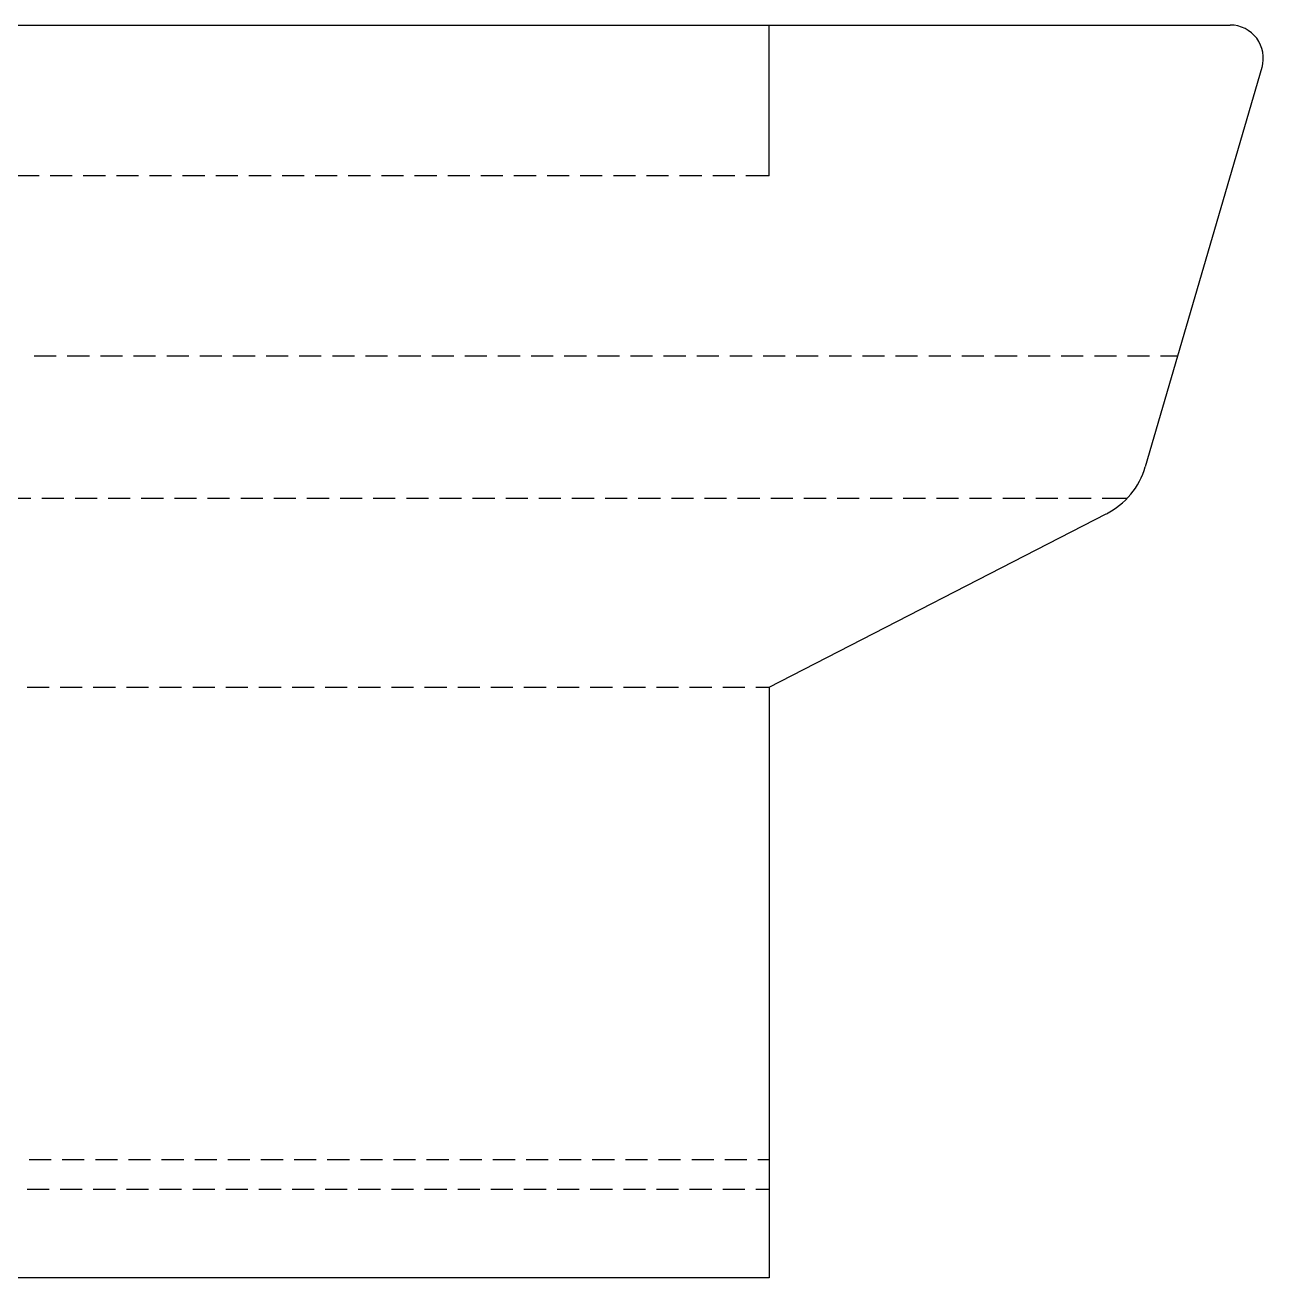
# Model space of a CAD drawing. Header units: millimetres. Extents: x -487 to 1870, y -1112 to 337.
# Drawn here: x 1513.2 to 1869.6, y -1017.1 to -656.8 of the extents above; entities that cross this region are included whole.
import ezdxf

# ---------------------------------------------------------------- set-up
doc = ezdxf.new("R2010")
doc.units = ezdxf.units.MM
doc.header["$MEASUREMENT"] = 0
doc.layers.add('Layer 1', color=7, linetype='Continuous')

msp = doc.modelspace()

# ---------------------------------------------------------------- linework, layer by layer
at = {"layer": 'Layer 1', "lineweight": 30}
for points in [[(1154.3446, -656.8616), (1154.3446, -656.8616), (1859.6391, -656.8616), (1859.6391, -656.8616)], [(1727.0935, -700.1898), (1727.0935, -700.1898), (1727.0935, -656.8616), (1727.0935, -656.8616)], [(1868.7831, -669.0536), (1868.7831, -669.0536), (1835.2128, -783.8405), (1835.2128, -783.8405)], [(1824.0693, -797.3852), (1829.4951, -794.5977), (1833.5375, -789.7037), (1835.25, -783.8491)], [(1727.0935, -847.1923), (1727.0935, -847.1923), (1824.0368, -797.3871), (1824.0368, -797.3871)], [(1727.0935, -847.1923), (1727.0935, -847.1923), (1727.0935, -1017.1183), (1727.0935, -1017.1183)], [(1727.0935, -1017.1183), (1727.0935, -1017.1183), (1154.3446, -1017.1183), (1154.3446, -1017.1183)]]:
    msp.add_open_spline(points, degree=3, dxfattribs=at)
msp.add_open_spline([(1868.8018, -669.053), (1869.6448, -666.1711), (1869.081, -663.0604), (1867.2803, -660.6576), (1865.4797, -658.2548), (1862.6524, -656.8405), (1859.6497, -656.8405)], degree=3, knots=[0, 0, 0, 0, 0.5, 0.5, 0.5, 1, 1, 1, 1], dxfattribs=at)
at = {"layer": 'Layer 1', "color": 5, "lineweight": 30}
for points in [[(1517.226, -700.1898), (1517.226, -700.1898), (1510.876, -700.1898), (1510.876, -700.1898)], [(1526.751, -700.1898), (1526.751, -700.1898), (1520.401, -700.1898), (1520.401, -700.1898)], [(1536.276, -700.1898), (1536.276, -700.1898), (1529.926, -700.1898), (1529.926, -700.1898)], [(1545.801, -700.1898), (1545.801, -700.1898), (1539.451, -700.1898), (1539.451, -700.1898)], [(1555.326, -700.1898), (1555.326, -700.1898), (1548.976, -700.1898), (1548.976, -700.1898)], [(1564.851, -700.1898), (1564.851, -700.1898), (1558.501, -700.1898), (1558.501, -700.1898)], [(1574.376, -700.1898), (1574.376, -700.1898), (1568.026, -700.1898), (1568.026, -700.1898)], [(1583.901, -700.1898), (1583.901, -700.1898), (1577.551, -700.1898), (1577.551, -700.1898)], [(1593.426, -700.1898), (1593.426, -700.1898), (1587.076, -700.1898), (1587.076, -700.1898)], [(1602.951, -700.1898), (1602.951, -700.1898), (1596.601, -700.1898), (1596.601, -700.1898)], [(1612.476, -700.1898), (1612.476, -700.1898), (1606.126, -700.1898), (1606.126, -700.1898)], [(1622.001, -700.1898), (1622.001, -700.1898), (1615.651, -700.1898), (1615.651, -700.1898)], [(1631.526, -700.1898), (1631.526, -700.1898), (1625.176, -700.1898), (1625.176, -700.1898)], [(1641.051, -700.1898), (1641.051, -700.1898), (1634.701, -700.1898), (1634.701, -700.1898)], [(1650.576, -700.1898), (1650.576, -700.1898), (1644.226, -700.1898), (1644.226, -700.1898)], [(1660.101, -700.1898), (1660.101, -700.1898), (1653.751, -700.1898), (1653.751, -700.1898)], [(1669.626, -700.1898), (1669.626, -700.1898), (1663.276, -700.1898), (1663.276, -700.1898)], [(1679.151, -700.1898), (1679.151, -700.1898), (1672.801, -700.1898), (1672.801, -700.1898)], [(1688.676, -700.1898), (1688.676, -700.1898), (1682.326, -700.1898), (1682.326, -700.1898)], [(1698.201, -700.1898), (1698.201, -700.1898), (1691.851, -700.1898), (1691.851, -700.1898)], [(1707.726, -700.1898), (1707.726, -700.1898), (1701.376, -700.1898), (1701.376, -700.1898)], [(1717.251, -700.1898), (1717.251, -700.1898), (1710.901, -700.1898), (1710.901, -700.1898)], [(1727.0935, -700.1898), (1727.0935, -700.1898), (1720.426, -700.1898), (1720.426, -700.1898)], [(1522.1578, -752.0481), (1522.1578, -752.0481), (1515.8078, -752.0481), (1515.8078, -752.0481)], [(1531.6828, -752.0481), (1531.6828, -752.0481), (1525.3328, -752.0481), (1525.3328, -752.0481)], [(1541.2078, -752.0481), (1541.2078, -752.0481), (1534.8578, -752.0481), (1534.8578, -752.0481)], [(1550.7328, -752.0481), (1550.7328, -752.0481), (1544.3828, -752.0481), (1544.3828, -752.0481)], [(1560.2578, -752.0481), (1560.2578, -752.0481), (1553.9078, -752.0481), (1553.9078, -752.0481)], [(1569.7828, -752.0481), (1569.7828, -752.0481), (1563.4328, -752.0481), (1563.4328, -752.0481)], [(1579.3078, -752.0481), (1579.3078, -752.0481), (1572.9578, -752.0481), (1572.9578, -752.0481)], [(1588.8328, -752.0481), (1588.8328, -752.0481), (1582.4828, -752.0481), (1582.4828, -752.0481)], [(1598.3578, -752.0481), (1598.3578, -752.0481), (1592.0078, -752.0481), (1592.0078, -752.0481)], [(1607.8828, -752.0481), (1607.8828, -752.0481), (1601.5328, -752.0481), (1601.5328, -752.0481)], [(1617.4078, -752.0481), (1617.4078, -752.0481), (1611.0578, -752.0481), (1611.0578, -752.0481)], [(1626.9328, -752.0481), (1626.9328, -752.0481), (1620.5828, -752.0481), (1620.5828, -752.0481)], [(1636.4578, -752.0481), (1636.4578, -752.0481), (1630.1078, -752.0481), (1630.1078, -752.0481)], [(1645.9828, -752.0481), (1645.9828, -752.0481), (1639.6328, -752.0481), (1639.6328, -752.0481)], [(1655.5078, -752.0481), (1655.5078, -752.0481), (1649.1578, -752.0481), (1649.1578, -752.0481)], [(1665.0328, -752.0481), (1665.0328, -752.0481), (1658.6828, -752.0481), (1658.6828, -752.0481)], [(1674.5578, -752.0481), (1674.5578, -752.0481), (1668.2078, -752.0481), (1668.2078, -752.0481)], [(1684.0828, -752.0481), (1684.0828, -752.0481), (1677.7328, -752.0481), (1677.7328, -752.0481)], [(1693.6078, -752.0481), (1693.6078, -752.0481), (1687.2578, -752.0481), (1687.2578, -752.0481)], [(1703.1328, -752.0481), (1703.1328, -752.0481), (1696.7828, -752.0481), (1696.7828, -752.0481)], [(1712.6578, -752.0481), (1712.6578, -752.0481), (1706.3078, -752.0481), (1706.3078, -752.0481)], [(1722.1828, -752.0481), (1722.1828, -752.0481), (1715.8328, -752.0481), (1715.8328, -752.0481)], [(1731.7078, -752.0481), (1731.7078, -752.0481), (1725.3578, -752.0481), (1725.3578, -752.0481)], [(1741.2328, -752.0481), (1741.2328, -752.0481), (1734.8828, -752.0481), (1734.8828, -752.0481)], [(1750.7578, -752.0481), (1750.7578, -752.0481), (1744.4078, -752.0481), (1744.4078, -752.0481)], [(1760.2828, -752.0481), (1760.2828, -752.0481), (1753.9328, -752.0481), (1753.9328, -752.0481)], [(1769.8078, -752.0481), (1769.8078, -752.0481), (1763.4578, -752.0481), (1763.4578, -752.0481)], [(1779.3328, -752.0481), (1779.3328, -752.0481), (1772.9828, -752.0481), (1772.9828, -752.0481)], [(1788.8578, -752.0481), (1788.8578, -752.0481), (1782.5078, -752.0481), (1782.5078, -752.0481)], [(1798.3828, -752.0481), (1798.3828, -752.0481), (1792.0328, -752.0481), (1792.0328, -752.0481)], [(1807.9078, -752.0481), (1807.9078, -752.0481), (1801.5578, -752.0481), (1801.5578, -752.0481)], [(1817.4328, -752.0481), (1817.4328, -752.0481), (1811.0828, -752.0481), (1811.0828, -752.0481)], [(1826.9578, -752.0481), (1826.9578, -752.0481), (1820.6078, -752.0481), (1820.6078, -752.0481)], [(1836.4828, -752.0481), (1836.4828, -752.0481), (1830.1328, -752.0481), (1830.1328, -752.0481)], [(1844.5261, -752.0481), (1844.5261, -752.0481), (1839.6578, -752.0481), (1839.6578, -752.0481)], [(1514.8553, -793.0268), (1514.8553, -793.0268), (1508.5053, -793.0268), (1508.5053, -793.0268)], [(1524.3803, -793.0268), (1524.3803, -793.0268), (1518.0303, -793.0268), (1518.0303, -793.0268)], [(1533.9053, -793.0268), (1533.9053, -793.0268), (1527.5553, -793.0268), (1527.5553, -793.0268)], [(1543.4303, -793.0268), (1543.4303, -793.0268), (1537.0803, -793.0268), (1537.0803, -793.0268)], [(1552.9553, -793.0268), (1552.9553, -793.0268), (1546.6053, -793.0268), (1546.6053, -793.0268)], [(1562.4803, -793.0268), (1562.4803, -793.0268), (1556.1303, -793.0268), (1556.1303, -793.0268)], [(1572.0053, -793.0268), (1572.0053, -793.0268), (1565.6553, -793.0268), (1565.6553, -793.0268)], [(1581.5303, -793.0268), (1581.5303, -793.0268), (1575.1803, -793.0268), (1575.1803, -793.0268)], [(1591.0553, -793.0268), (1591.0553, -793.0268), (1584.7053, -793.0268), (1584.7053, -793.0268)], [(1600.5803, -793.0268), (1600.5803, -793.0268), (1594.2303, -793.0268), (1594.2303, -793.0268)], [(1610.1053, -793.0268), (1610.1053, -793.0268), (1603.7553, -793.0268), (1603.7553, -793.0268)], [(1619.6303, -793.0268), (1619.6303, -793.0268), (1613.2803, -793.0268), (1613.2803, -793.0268)], [(1629.1553, -793.0268), (1629.1553, -793.0268), (1622.8053, -793.0268), (1622.8053, -793.0268)], [(1638.6803, -793.0268), (1638.6803, -793.0268), (1632.3303, -793.0268), (1632.3303, -793.0268)], [(1648.2053, -793.0268), (1648.2053, -793.0268), (1641.8553, -793.0268), (1641.8553, -793.0268)], [(1657.7303, -793.0268), (1657.7303, -793.0268), (1651.3803, -793.0268), (1651.3803, -793.0268)], [(1667.2553, -793.0268), (1667.2553, -793.0268), (1660.9053, -793.0268), (1660.9053, -793.0268)], [(1676.7803, -793.0268), (1676.7803, -793.0268), (1670.4303, -793.0268), (1670.4303, -793.0268)], [(1686.3053, -793.0268), (1686.3053, -793.0268), (1679.9553, -793.0268), (1679.9553, -793.0268)], [(1695.8303, -793.0268), (1695.8303, -793.0268), (1689.4803, -793.0268), (1689.4803, -793.0268)], [(1705.3553, -793.0268), (1705.3553, -793.0268), (1699.0053, -793.0268), (1699.0053, -793.0268)], [(1714.8803, -793.0268), (1714.8803, -793.0268), (1708.5303, -793.0268), (1708.5303, -793.0268)], [(1724.4053, -793.0268), (1724.4053, -793.0268), (1718.0553, -793.0268), (1718.0553, -793.0268)], [(1733.9303, -793.0268), (1733.9303, -793.0268), (1727.5803, -793.0268), (1727.5803, -793.0268)], [(1743.4553, -793.0268), (1743.4553, -793.0268), (1737.1053, -793.0268), (1737.1053, -793.0268)], [(1752.9803, -793.0268), (1752.9803, -793.0268), (1746.6303, -793.0268), (1746.6303, -793.0268)], [(1762.5053, -793.0268), (1762.5053, -793.0268), (1756.1553, -793.0268), (1756.1553, -793.0268)], [(1772.0303, -793.0268), (1772.0303, -793.0268), (1765.6803, -793.0268), (1765.6803, -793.0268)], [(1781.5553, -793.0268), (1781.5553, -793.0268), (1775.2053, -793.0268), (1775.2053, -793.0268)], [(1791.0803, -793.0268), (1791.0803, -793.0268), (1784.7303, -793.0268), (1784.7303, -793.0268)], [(1800.6053, -793.0268), (1800.6053, -793.0268), (1794.2553, -793.0268), (1794.2553, -793.0268)], [(1810.1303, -793.0268), (1810.1303, -793.0268), (1803.7803, -793.0268), (1803.7803, -793.0268)], [(1819.6553, -793.0268), (1819.6553, -793.0268), (1813.3053, -793.0268), (1813.3053, -793.0268)], [(1829.9, -793.0268), (1829.9, -793.0268), (1822.8303, -793.0268), (1822.8303, -793.0268)], [(1513.7546, -847.1923), (1513.7546, -847.1923), (1520.1046, -847.1923), (1520.1046, -847.1923)], [(1523.2796, -847.1923), (1523.2796, -847.1923), (1529.6296, -847.1923), (1529.6296, -847.1923)], [(1532.8046, -847.1923), (1532.8046, -847.1923), (1539.1546, -847.1923), (1539.1546, -847.1923)], [(1542.3296, -847.1923), (1542.3296, -847.1923), (1548.6796, -847.1923), (1548.6796, -847.1923)], [(1551.8546, -847.1923), (1551.8546, -847.1923), (1558.2046, -847.1923), (1558.2046, -847.1923)], [(1561.3796, -847.1923), (1561.3796, -847.1923), (1567.7296, -847.1923), (1567.7296, -847.1923)], [(1570.9046, -847.1923), (1570.9046, -847.1923), (1577.2546, -847.1923), (1577.2546, -847.1923)], [(1580.4296, -847.1923), (1580.4296, -847.1923), (1586.7796, -847.1923), (1586.7796, -847.1923)], [(1589.9546, -847.1923), (1589.9546, -847.1923), (1596.3046, -847.1923), (1596.3046, -847.1923)], [(1599.4796, -847.1923), (1599.4796, -847.1923), (1605.8296, -847.1923), (1605.8296, -847.1923)], [(1609.0046, -847.1923), (1609.0046, -847.1923), (1615.3546, -847.1923), (1615.3546, -847.1923)], [(1618.5296, -847.1923), (1618.5296, -847.1923), (1624.8796, -847.1923), (1624.8796, -847.1923)], [(1628.0546, -847.1923), (1628.0546, -847.1923), (1634.4046, -847.1923), (1634.4046, -847.1923)], [(1637.5796, -847.1923), (1637.5796, -847.1923), (1643.9296, -847.1923), (1643.9296, -847.1923)], [(1647.1046, -847.1923), (1647.1046, -847.1923), (1653.4546, -847.1923), (1653.4546, -847.1923)], [(1656.6296, -847.1923), (1656.6296, -847.1923), (1662.9796, -847.1923), (1662.9796, -847.1923)], [(1666.1546, -847.1923), (1666.1546, -847.1923), (1672.5046, -847.1923), (1672.5046, -847.1923)], [(1675.6796, -847.1923), (1675.6796, -847.1923), (1682.0296, -847.1923), (1682.0296, -847.1923)], [(1685.2046, -847.1923), (1685.2046, -847.1923), (1691.5546, -847.1923), (1691.5546, -847.1923)], [(1694.7296, -847.1923), (1694.7296, -847.1923), (1701.0796, -847.1923), (1701.0796, -847.1923)], [(1704.2546, -847.1923), (1704.2546, -847.1923), (1710.6046, -847.1923), (1710.6046, -847.1923)], [(1713.7796, -847.1923), (1713.7796, -847.1923), (1720.1296, -847.1923), (1720.1296, -847.1923)], [(1723.3046, -847.1923), (1723.3046, -847.1923), (1727.0935, -847.1923), (1727.0935, -847.1923)], [(1514.3473, -983.0611), (1514.3473, -983.0611), (1520.6973, -983.0611), (1520.6973, -983.0611)], [(1523.8723, -983.0611), (1523.8723, -983.0611), (1530.2223, -983.0611), (1530.2223, -983.0611)], [(1533.3973, -983.0611), (1533.3973, -983.0611), (1539.7473, -983.0611), (1539.7473, -983.0611)], [(1542.9223, -983.0611), (1542.9223, -983.0611), (1549.2723, -983.0611), (1549.2723, -983.0611)], [(1552.4473, -983.0611), (1552.4473, -983.0611), (1558.7973, -983.0611), (1558.7973, -983.0611)], [(1561.9723, -983.0611), (1561.9723, -983.0611), (1568.3223, -983.0611), (1568.3223, -983.0611)], [(1571.4973, -983.0611), (1571.4973, -983.0611), (1577.8473, -983.0611), (1577.8473, -983.0611)], [(1581.0223, -983.0611), (1581.0223, -983.0611), (1587.3723, -983.0611), (1587.3723, -983.0611)], [(1590.5473, -983.0611), (1590.5473, -983.0611), (1596.8973, -983.0611), (1596.8973, -983.0611)], [(1600.0723, -983.0611), (1600.0723, -983.0611), (1606.4223, -983.0611), (1606.4223, -983.0611)], [(1609.5973, -983.0611), (1609.5973, -983.0611), (1615.9473, -983.0611), (1615.9473, -983.0611)], [(1619.1223, -983.0611), (1619.1223, -983.0611), (1625.4723, -983.0611), (1625.4723, -983.0611)], [(1628.6473, -983.0611), (1628.6473, -983.0611), (1634.9973, -983.0611), (1634.9973, -983.0611)], [(1638.1723, -983.0611), (1638.1723, -983.0611), (1644.5223, -983.0611), (1644.5223, -983.0611)], [(1647.6973, -983.0611), (1647.6973, -983.0611), (1654.0473, -983.0611), (1654.0473, -983.0611)], [(1657.2223, -983.0611), (1657.2223, -983.0611), (1663.5723, -983.0611), (1663.5723, -983.0611)], [(1666.7473, -983.0611), (1666.7473, -983.0611), (1673.0973, -983.0611), (1673.0973, -983.0611)], [(1676.2723, -983.0611), (1676.2723, -983.0611), (1682.6223, -983.0611), (1682.6223, -983.0611)], [(1685.7973, -983.0611), (1685.7973, -983.0611), (1692.1473, -983.0611), (1692.1473, -983.0611)], [(1695.3223, -983.0611), (1695.3223, -983.0611), (1701.6723, -983.0611), (1701.6723, -983.0611)], [(1704.8473, -983.0611), (1704.8473, -983.0611), (1711.1973, -983.0611), (1711.1973, -983.0611)], [(1714.3723, -983.0611), (1714.3723, -983.0611), (1720.7223, -983.0611), (1720.7223, -983.0611)], [(1723.8973, -983.0611), (1723.8973, -983.0611), (1727.0935, -983.0611), (1727.0935, -983.0611)], [(1520.1046, -991.7183), (1520.1046, -991.7183), (1513.7546, -991.7183), (1513.7546, -991.7183)], [(1529.6296, -991.7183), (1529.6296, -991.7183), (1523.2796, -991.7183), (1523.2796, -991.7183)], [(1539.1546, -991.7183), (1539.1546, -991.7183), (1532.8046, -991.7183), (1532.8046, -991.7183)], [(1548.6796, -991.7183), (1548.6796, -991.7183), (1542.3296, -991.7183), (1542.3296, -991.7183)], [(1558.2046, -991.7183), (1558.2046, -991.7183), (1551.8546, -991.7183), (1551.8546, -991.7183)], [(1567.7296, -991.7183), (1567.7296, -991.7183), (1561.3796, -991.7183), (1561.3796, -991.7183)], [(1577.2546, -991.7183), (1577.2546, -991.7183), (1570.9046, -991.7183), (1570.9046, -991.7183)], [(1586.7796, -991.7183), (1586.7796, -991.7183), (1580.4296, -991.7183), (1580.4296, -991.7183)], [(1596.3046, -991.7183), (1596.3046, -991.7183), (1589.9546, -991.7183), (1589.9546, -991.7183)], [(1605.8296, -991.7183), (1605.8296, -991.7183), (1599.4796, -991.7183), (1599.4796, -991.7183)], [(1615.3546, -991.7183), (1615.3546, -991.7183), (1609.0046, -991.7183), (1609.0046, -991.7183)], [(1624.8796, -991.7183), (1624.8796, -991.7183), (1618.5296, -991.7183), (1618.5296, -991.7183)], [(1634.4046, -991.7183), (1634.4046, -991.7183), (1628.0546, -991.7183), (1628.0546, -991.7183)], [(1643.9296, -991.7183), (1643.9296, -991.7183), (1637.5796, -991.7183), (1637.5796, -991.7183)], [(1653.4546, -991.7183), (1653.4546, -991.7183), (1647.1046, -991.7183), (1647.1046, -991.7183)], [(1662.9796, -991.7183), (1662.9796, -991.7183), (1656.6296, -991.7183), (1656.6296, -991.7183)], [(1672.5046, -991.7183), (1672.5046, -991.7183), (1666.1546, -991.7183), (1666.1546, -991.7183)], [(1682.0296, -991.7183), (1682.0296, -991.7183), (1675.6796, -991.7183), (1675.6796, -991.7183)], [(1691.5546, -991.7183), (1691.5546, -991.7183), (1685.2046, -991.7183), (1685.2046, -991.7183)], [(1701.0796, -991.7183), (1701.0796, -991.7183), (1694.7296, -991.7183), (1694.7296, -991.7183)], [(1710.6046, -991.7183), (1710.6046, -991.7183), (1704.2546, -991.7183), (1704.2546, -991.7183)], [(1720.1296, -991.7183), (1720.1296, -991.7183), (1713.7796, -991.7183), (1713.7796, -991.7183)], [(1727.0935, -991.7183), (1727.0935, -991.7183), (1723.3046, -991.7183), (1723.3046, -991.7183)]]:
    msp.add_open_spline(points, degree=3, dxfattribs=at)

doc.saveas('drawing.dxf')
